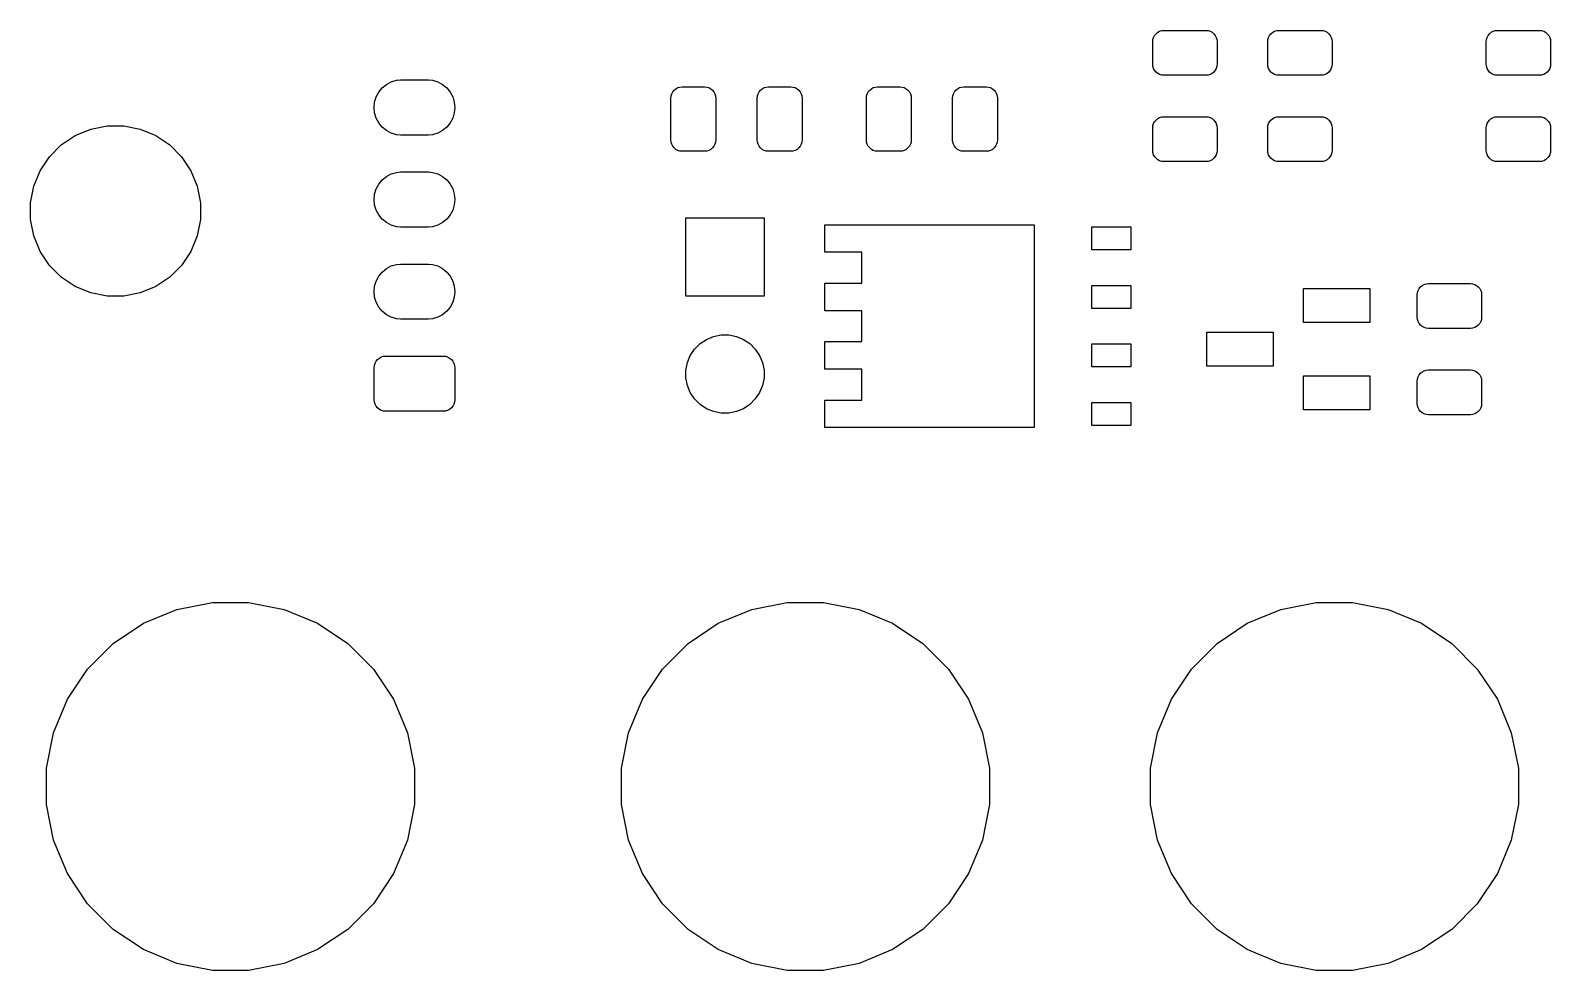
# Model space of a CAD drawing. Extents: x 1.99 to 6.84, y -5.26 to -1.59.
# Drawn here: x 1.994 to 3.295, y -2.421 to -1.617 of the extents above; entities that cross this region are included whole.
import ezdxf

# ---------------------------------------------------------------- set-up
doc = ezdxf.new("R2010")
doc.units = 0
doc.header["$MEASUREMENT"] = 0
doc.layers.add('BLACK', color=7, linetype='CONTINUOUS')

msp = doc.modelspace()

# ---------------------------------------------------------------- linework, layer by layer
at = {"layer": 'BLACK', "linetype": 'CONTINUOUS'}
for p, q in [((2.95472, -1.62672), (2.95491, -1.62485)), ((2.95491, -1.62485), (2.95545, -1.62305)), ((2.95545, -1.62305), (2.95634, -1.62139)), ((2.95634, -1.62139), (2.95754, -1.61994)), ((2.95754, -1.61994), (2.95899, -1.61874)), ((2.95899, -1.61874), (2.96065, -1.61786)), ((2.96065, -1.61786), (2.96245, -1.61731)), ((2.96245, -1.61731), (2.96432, -1.61713)), ((2.96432, -1.61713), (3.00025, -1.61713)), ((3.00025, -1.61713), (3.00212, -1.61731)), ((3.00212, -1.61731), (3.00392, -1.61786)), ((3.00392, -1.61786), (3.00558, -1.61874)), ((3.00558, -1.61874), (3.00703, -1.61994)), ((3.00703, -1.61994), (3.00823, -1.62139)), ((3.00823, -1.62139), (3.00911, -1.62305)), ((3.00911, -1.62305), (3.00966, -1.62485)), ((3.00966, -1.62485), (3.00984, -1.62672)), ((3.05315, -1.62672), (3.05333, -1.62485)), ((3.05333, -1.62485), (3.05388, -1.62305)), ((3.05388, -1.62305), (3.05477, -1.62139)), ((3.05477, -1.62139), (3.05596, -1.61994)), ((3.05596, -1.61994), (3.05741, -1.61874)), ((3.05741, -1.61874), (3.05907, -1.61786)), ((3.05907, -1.61786), (3.06087, -1.61731)), ((3.06087, -1.61731), (3.06275, -1.61713)), ((3.06275, -1.61713), (3.09867, -1.61713)), ((3.09867, -1.61713), (3.10054, -1.61731)), ((3.10054, -1.61731), (3.10234, -1.61786)), ((3.10234, -1.61786), (3.104, -1.61874)), ((3.104, -1.61874), (3.10546, -1.61994)), ((3.10546, -1.61994), (3.10665, -1.62139)), ((3.10665, -1.62139), (3.10754, -1.62305)), ((3.10754, -1.62305), (3.10808, -1.62485)), ((3.10808, -1.62485), (3.10827, -1.62672)), ((3.24016, -1.62672), (3.24034, -1.62485)), ((3.24034, -1.62485), (3.24089, -1.62305)), ((3.24089, -1.62305), (3.24177, -1.62139)), ((3.24177, -1.62139), (3.24297, -1.61994)), ((3.24297, -1.61994), (3.24442, -1.61874)), ((3.24442, -1.61874), (3.24608, -1.61786)), ((3.24608, -1.61786), (3.24788, -1.61731)), ((3.24788, -1.61731), (3.24975, -1.61713)), ((3.24975, -1.61713), (3.28568, -1.61713)), ((3.28568, -1.61713), (3.28755, -1.61731)), ((3.28755, -1.61731), (3.28935, -1.61786)), ((3.28935, -1.61786), (3.29101, -1.61874)), ((3.29101, -1.61874), (3.29246, -1.61994)), ((3.29246, -1.61994), (3.29366, -1.62139)), ((3.29366, -1.62139), (3.29455, -1.62305)), ((3.29455, -1.62305), (3.29509, -1.62485)), ((3.29509, -1.62485), (3.29528, -1.62672)), ((2.95472, -1.64592), (2.95472, -1.62672)), ((3.00984, -1.62672), (3.00984, -1.64592)), ((3.05315, -1.64592), (3.05315, -1.62672)), ((3.10827, -1.62672), (3.10827, -1.64592)), ((3.24016, -1.64592), (3.24016, -1.62672)), ((3.29528, -1.62672), (3.29528, -1.64592)), ((2.95491, -1.64779), (2.95472, -1.64592)), ((2.95545, -1.64959), (2.95491, -1.64779)), ((2.95634, -1.65125), (2.95545, -1.64959)), ((2.95754, -1.6527), (2.95634, -1.65125)), ((3.00823, -1.65125), (3.00703, -1.6527)), ((3.00911, -1.64959), (3.00823, -1.65125)), ((3.00966, -1.64779), (3.00911, -1.64959)), ((3.00984, -1.64592), (3.00966, -1.64779)), ((3.05333, -1.64779), (3.05315, -1.64592)), ((3.05388, -1.64959), (3.05333, -1.64779)), ((3.05477, -1.65125), (3.05388, -1.64959)), ((3.05596, -1.6527), (3.05477, -1.65125)), ((3.10665, -1.65125), (3.10546, -1.6527)), ((3.10754, -1.64959), (3.10665, -1.65125)), ((3.10808, -1.64779), (3.10754, -1.64959)), ((3.10827, -1.64592), (3.10808, -1.64779)), ((3.24034, -1.64779), (3.24016, -1.64592)), ((3.24089, -1.64959), (3.24034, -1.64779)), ((3.24177, -1.65125), (3.24089, -1.64959)), ((3.24297, -1.6527), (3.24177, -1.65125)), ((3.29366, -1.65125), (3.29246, -1.6527)), ((3.29455, -1.64959), (3.29366, -1.65125)), ((3.29509, -1.64779), (3.29455, -1.64959)), ((3.29528, -1.64592), (3.29509, -1.64779)), ((2.29522, -1.66629), (2.29882, -1.66333)), ((2.29882, -1.66333), (2.30292, -1.66114)), ((2.30292, -1.66114), (2.30738, -1.65979)), ((2.30738, -1.65979), (2.31085, -1.65945)), ((2.31085, -1.65945), (2.33482, -1.65945)), ((2.33482, -1.65945), (2.33829, -1.65979)), ((2.33829, -1.65979), (2.34274, -1.66114)), ((2.34274, -1.66114), (2.34685, -1.66333)), ((2.34685, -1.66333), (2.35045, -1.66629)), ((2.55005, -1.66554), (2.55192, -1.66535)), ((2.55192, -1.66535), (2.57111, -1.66535)), ((2.57111, -1.66535), (2.57298, -1.66554)), ((2.62387, -1.66554), (2.62574, -1.66535)), ((2.62574, -1.66535), (2.64493, -1.66535)), ((2.64493, -1.66535), (2.6468, -1.66554)), ((2.71737, -1.66554), (2.71924, -1.66535)), ((2.71924, -1.66535), (2.73844, -1.66535)), ((2.73844, -1.66535), (2.74031, -1.66554)), ((2.79119, -1.66554), (2.79306, -1.66535)), ((2.79306, -1.66535), (2.81225, -1.66535)), ((2.81225, -1.66535), (2.81413, -1.66554)), ((2.95899, -1.65389), (2.95754, -1.6527)), ((2.96065, -1.65478), (2.95899, -1.65389)), ((2.96245, -1.65533), (2.96065, -1.65478)), ((2.96432, -1.65551), (2.96245, -1.65533)), ((3.00025, -1.65551), (2.96432, -1.65551)), ((3.00212, -1.65533), (3.00025, -1.65551)), ((3.00392, -1.65478), (3.00212, -1.65533)), ((3.00558, -1.65389), (3.00392, -1.65478)), ((3.00703, -1.6527), (3.00558, -1.65389)), ((3.05741, -1.65389), (3.05596, -1.6527)), ((3.05907, -1.65478), (3.05741, -1.65389)), ((3.06087, -1.65533), (3.05907, -1.65478)), ((3.06275, -1.65551), (3.06087, -1.65533)), ((3.09867, -1.65551), (3.06275, -1.65551)), ((3.10054, -1.65533), (3.09867, -1.65551)), ((3.10234, -1.65478), (3.10054, -1.65533)), ((3.104, -1.65389), (3.10234, -1.65478)), ((3.10546, -1.6527), (3.104, -1.65389)), ((3.24442, -1.65389), (3.24297, -1.6527)), ((3.24608, -1.65478), (3.24442, -1.65389)), ((3.24788, -1.65533), (3.24608, -1.65478)), ((3.24975, -1.65551), (3.24788, -1.65533)), ((3.28568, -1.65551), (3.24975, -1.65551)), ((3.28755, -1.65533), (3.28568, -1.65551)), ((3.28935, -1.65478), (3.28755, -1.65533)), ((3.29101, -1.65389), (3.28935, -1.65478)), ((3.29246, -1.6527), (3.29101, -1.65389)), ((2.28827, -1.68307), (2.28873, -1.67844)), ((2.28873, -1.67844), (2.29008, -1.67399)), ((2.29008, -1.67399), (2.29227, -1.66988)), ((2.29227, -1.66988), (2.29522, -1.66629)), ((2.35045, -1.66629), (2.3534, -1.66988)), ((2.3534, -1.66988), (2.35559, -1.67399)), ((2.35559, -1.67399), (2.35694, -1.67844)), ((2.35694, -1.67844), (2.3574, -1.68307)), ((2.54232, -1.67495), (2.54251, -1.67308)), ((2.54232, -1.71088), (2.54232, -1.67495)), ((2.54251, -1.67308), (2.54305, -1.67128)), ((2.54305, -1.67128), (2.54394, -1.66962)), ((2.54394, -1.66962), (2.54513, -1.66817)), ((2.54513, -1.66817), (2.54659, -1.66697)), ((2.54659, -1.66697), (2.54825, -1.66608)), ((2.54825, -1.66608), (2.55005, -1.66554)), ((2.57298, -1.66554), (2.57478, -1.66608)), ((2.57478, -1.66608), (2.57644, -1.66697)), ((2.57644, -1.66697), (2.5779, -1.66817)), ((2.5779, -1.66817), (2.57909, -1.66962)), ((2.57909, -1.66962), (2.57998, -1.67128)), ((2.57998, -1.67128), (2.58052, -1.67308)), ((2.58052, -1.67308), (2.58071, -1.67495)), ((2.58071, -1.67495), (2.58071, -1.71088)), ((2.61614, -1.67495), (2.61633, -1.67308)), ((2.61614, -1.71088), (2.61614, -1.67495)), ((2.61633, -1.67308), (2.61687, -1.67128)), ((2.61687, -1.67128), (2.61776, -1.66962)), ((2.61776, -1.66962), (2.61895, -1.66817)), ((2.61895, -1.66817), (2.62041, -1.66697)), ((2.62041, -1.66697), (2.62207, -1.66608)), ((2.62207, -1.66608), (2.62387, -1.66554)), ((2.6468, -1.66554), (2.6486, -1.66608)), ((2.6486, -1.66608), (2.65026, -1.66697)), ((2.65026, -1.66697), (2.65172, -1.66817)), ((2.65172, -1.66817), (2.65291, -1.66962)), ((2.65291, -1.66962), (2.6538, -1.67128)), ((2.6538, -1.67128), (2.65434, -1.67308)), ((2.65434, -1.67308), (2.65453, -1.67495)), ((2.65453, -1.67495), (2.65453, -1.71088)), ((2.70965, -1.67495), (2.70983, -1.67308)), ((2.70965, -1.71088), (2.70965, -1.67495)), ((2.70983, -1.67308), (2.71038, -1.67128)), ((2.71038, -1.67128), (2.71126, -1.66962)), ((2.71126, -1.66962), (2.71246, -1.66817)), ((2.71246, -1.66817), (2.71391, -1.66697)), ((2.71391, -1.66697), (2.71557, -1.66608)), ((2.71557, -1.66608), (2.71737, -1.66554)), ((2.74031, -1.66554), (2.74211, -1.66608)), ((2.74211, -1.66608), (2.74377, -1.66697)), ((2.74377, -1.66697), (2.74522, -1.66817)), ((2.74522, -1.66817), (2.74641, -1.66962)), ((2.74641, -1.66962), (2.7473, -1.67128)), ((2.7473, -1.67128), (2.74785, -1.67308)), ((2.74785, -1.67308), (2.74803, -1.67495)), ((2.74803, -1.67495), (2.74803, -1.71088)), ((2.78346, -1.67495), (2.78365, -1.67308)), ((2.78346, -1.71088), (2.78346, -1.67495)), ((2.78365, -1.67308), (2.7842, -1.67128)), ((2.7842, -1.67128), (2.78508, -1.66962)), ((2.78508, -1.66962), (2.78628, -1.66817)), ((2.78628, -1.66817), (2.78773, -1.66697)), ((2.78773, -1.66697), (2.78939, -1.66608)), ((2.78939, -1.66608), (2.79119, -1.66554)), ((2.81413, -1.66554), (2.81593, -1.66608)), ((2.81593, -1.66608), (2.81759, -1.66697)), ((2.81759, -1.66697), (2.81904, -1.66817)), ((2.81904, -1.66817), (2.82023, -1.66962)), ((2.82023, -1.66962), (2.82112, -1.67128)), ((2.82112, -1.67128), (2.82167, -1.67308)), ((2.82167, -1.67308), (2.82185, -1.67495)), ((2.82185, -1.67495), (2.82185, -1.71088)), ((2.28873, -1.6877), (2.28827, -1.68307)), ((2.29008, -1.69215), (2.28873, -1.6877)), ((2.35694, -1.6877), (2.35559, -1.69215)), ((2.3574, -1.68307), (2.35694, -1.6877)), ((2.96065, -1.69168), (2.96245, -1.69113)), ((2.96245, -1.69113), (2.96432, -1.69094)), ((2.96432, -1.69094), (3.00025, -1.69094)), ((3.00025, -1.69094), (3.00212, -1.69113)), ((3.00212, -1.69113), (3.00392, -1.69168)), ((3.05907, -1.69168), (3.06087, -1.69113)), ((3.06087, -1.69113), (3.06275, -1.69094)), ((3.06275, -1.69094), (3.09867, -1.69094)), ((3.09867, -1.69094), (3.10054, -1.69113)), ((3.10054, -1.69113), (3.10234, -1.69168)), ((3.24608, -1.69168), (3.24788, -1.69113)), ((3.24788, -1.69113), (3.24975, -1.69094)), ((3.24975, -1.69094), (3.28568, -1.69094)), ((3.28568, -1.69094), (3.28755, -1.69113)), ((3.28755, -1.69113), (3.28935, -1.69168)), ((2.03243, -1.70711), (2.04568, -1.70162)), ((2.04568, -1.70162), (2.05976, -1.69882)), ((2.05976, -1.69882), (2.0741, -1.69882)), ((2.0741, -1.69882), (2.08817, -1.70162)), ((2.08817, -1.70162), (2.10143, -1.70711)), ((2.29227, -1.69626), (2.29008, -1.69215)), ((2.29522, -1.69985), (2.29227, -1.69626)), ((2.29882, -1.70281), (2.29522, -1.69985)), ((2.30292, -1.705), (2.29882, -1.70281)), ((2.34685, -1.70281), (2.34274, -1.705)), ((2.35045, -1.69985), (2.34685, -1.70281)), ((2.3534, -1.69626), (2.35045, -1.69985)), ((2.35559, -1.69215), (2.3534, -1.69626)), ((2.95472, -1.70054), (2.95491, -1.69867)), ((2.95472, -1.71973), (2.95472, -1.70054)), ((2.95491, -1.69867), (2.95545, -1.69687)), ((2.95545, -1.69687), (2.95634, -1.69521)), ((2.95634, -1.69521), (2.95754, -1.69376)), ((2.95754, -1.69376), (2.95899, -1.69256)), ((2.95899, -1.69256), (2.96065, -1.69168)), ((3.00392, -1.69168), (3.00558, -1.69256)), ((3.00558, -1.69256), (3.00703, -1.69376)), ((3.00703, -1.69376), (3.00823, -1.69521)), ((3.00823, -1.69521), (3.00911, -1.69687)), ((3.00911, -1.69687), (3.00966, -1.69867)), ((3.00966, -1.69867), (3.00984, -1.70054)), ((3.00984, -1.70054), (3.00984, -1.71973)), ((3.05315, -1.70054), (3.05333, -1.69867)), ((3.05315, -1.71973), (3.05315, -1.70054)), ((3.05333, -1.69867), (3.05388, -1.69687)), ((3.05388, -1.69687), (3.05477, -1.69521)), ((3.05477, -1.69521), (3.05596, -1.69376)), ((3.05596, -1.69376), (3.05741, -1.69256)), ((3.05741, -1.69256), (3.05907, -1.69168)), ((3.10234, -1.69168), (3.104, -1.69256)), ((3.104, -1.69256), (3.10546, -1.69376)), ((3.10546, -1.69376), (3.10665, -1.69521)), ((3.10665, -1.69521), (3.10754, -1.69687)), ((3.10754, -1.69687), (3.10808, -1.69867)), ((3.10808, -1.69867), (3.10827, -1.70054)), ((3.10827, -1.70054), (3.10827, -1.71973)), ((3.24016, -1.70054), (3.24034, -1.69867)), ((3.24016, -1.71973), (3.24016, -1.70054)), ((3.24034, -1.69867), (3.24089, -1.69687)), ((3.24089, -1.69687), (3.24177, -1.69521)), ((3.24177, -1.69521), (3.24297, -1.69376)), ((3.24297, -1.69376), (3.24442, -1.69256)), ((3.24442, -1.69256), (3.24608, -1.69168)), ((3.28935, -1.69168), (3.29101, -1.69256)), ((3.29101, -1.69256), (3.29246, -1.69376)), ((3.29246, -1.69376), (3.29366, -1.69521)), ((3.29366, -1.69521), (3.29455, -1.69687)), ((3.29455, -1.69687), (3.29509, -1.69867)), ((3.29509, -1.69867), (3.29528, -1.70054)), ((3.29528, -1.70054), (3.29528, -1.71973)), ((2.01035, -1.72522), (2.0205, -1.71508)), ((2.0205, -1.71508), (2.03243, -1.70711)), ((2.10143, -1.70711), (2.11336, -1.71508)), ((2.11336, -1.71508), (2.1235, -1.72522)), ((2.30738, -1.70635), (2.30292, -1.705)), ((2.31085, -1.70669), (2.30738, -1.70635)), ((2.33482, -1.70669), (2.31085, -1.70669)), ((2.33829, -1.70635), (2.33482, -1.70669)), ((2.34274, -1.705), (2.33829, -1.70635)), ((2.54251, -1.71275), (2.54232, -1.71088)), ((2.54305, -1.71455), (2.54251, -1.71275)), ((2.54394, -1.71621), (2.54305, -1.71455)), ((2.54513, -1.71766), (2.54394, -1.71621)), ((2.57909, -1.71621), (2.5779, -1.71766)), ((2.57998, -1.71455), (2.57909, -1.71621)), ((2.58052, -1.71275), (2.57998, -1.71455)), ((2.58071, -1.71088), (2.58052, -1.71275)), ((2.61633, -1.71275), (2.61614, -1.71088)), ((2.61687, -1.71455), (2.61633, -1.71275)), ((2.61776, -1.71621), (2.61687, -1.71455)), ((2.61895, -1.71766), (2.61776, -1.71621)), ((2.65291, -1.71621), (2.65172, -1.71766)), ((2.6538, -1.71455), (2.65291, -1.71621)), ((2.65434, -1.71275), (2.6538, -1.71455)), ((2.65453, -1.71088), (2.65434, -1.71275)), ((2.70983, -1.71275), (2.70965, -1.71088)), ((2.71038, -1.71455), (2.70983, -1.71275)), ((2.71126, -1.71621), (2.71038, -1.71455)), ((2.71246, -1.71766), (2.71126, -1.71621)), ((2.74641, -1.71621), (2.74522, -1.71766)), ((2.7473, -1.71455), (2.74641, -1.71621)), ((2.74785, -1.71275), (2.7473, -1.71455)), ((2.74803, -1.71088), (2.74785, -1.71275)), ((2.78365, -1.71275), (2.78346, -1.71088)), ((2.7842, -1.71455), (2.78365, -1.71275)), ((2.78508, -1.71621), (2.7842, -1.71455)), ((2.78628, -1.71766), (2.78508, -1.71621)), ((2.82023, -1.71621), (2.81904, -1.71766)), ((2.82112, -1.71455), (2.82023, -1.71621)), ((2.82167, -1.71275), (2.82112, -1.71455)), ((2.82185, -1.71088), (2.82167, -1.71275)), ((2.00238, -1.73715), (2.01035, -1.72522)), ((2.1235, -1.72522), (2.13147, -1.73715)), ((2.54659, -1.71886), (2.54513, -1.71766)), ((2.54825, -1.71974), (2.54659, -1.71886)), ((2.55005, -1.72029), (2.54825, -1.71974)), ((2.55192, -1.72047), (2.55005, -1.72029)), ((2.57111, -1.72047), (2.55192, -1.72047)), ((2.57298, -1.72029), (2.57111, -1.72047)), ((2.57478, -1.71974), (2.57298, -1.72029)), ((2.57644, -1.71886), (2.57478, -1.71974)), ((2.5779, -1.71766), (2.57644, -1.71886)), ((2.62041, -1.71886), (2.61895, -1.71766)), ((2.62207, -1.71974), (2.62041, -1.71886)), ((2.62387, -1.72029), (2.62207, -1.71974)), ((2.62574, -1.72047), (2.62387, -1.72029)), ((2.64493, -1.72047), (2.62574, -1.72047)), ((2.6468, -1.72029), (2.64493, -1.72047)), ((2.6486, -1.71974), (2.6468, -1.72029)), ((2.65026, -1.71886), (2.6486, -1.71974)), ((2.65172, -1.71766), (2.65026, -1.71886)), ((2.71391, -1.71886), (2.71246, -1.71766)), ((2.71557, -1.71974), (2.71391, -1.71886)), ((2.71737, -1.72029), (2.71557, -1.71974)), ((2.71924, -1.72047), (2.71737, -1.72029)), ((2.73844, -1.72047), (2.71924, -1.72047)), ((2.74031, -1.72029), (2.73844, -1.72047)), ((2.74211, -1.71974), (2.74031, -1.72029)), ((2.74377, -1.71886), (2.74211, -1.71974)), ((2.74522, -1.71766), (2.74377, -1.71886)), ((2.78773, -1.71886), (2.78628, -1.71766)), ((2.78939, -1.71974), (2.78773, -1.71886)), ((2.79119, -1.72029), (2.78939, -1.71974)), ((2.79306, -1.72047), (2.79119, -1.72029)), ((2.81225, -1.72047), (2.79306, -1.72047)), ((2.81413, -1.72029), (2.81225, -1.72047)), ((2.81593, -1.71974), (2.81413, -1.72029)), ((2.81759, -1.71886), (2.81593, -1.71974)), ((2.81904, -1.71766), (2.81759, -1.71886)), ((2.95491, -1.72161), (2.95472, -1.71973)), ((2.95545, -1.72341), (2.95491, -1.72161)), ((2.95634, -1.72507), (2.95545, -1.72341)), ((2.95754, -1.72652), (2.95634, -1.72507)), ((2.95899, -1.72771), (2.95754, -1.72652)), ((2.96065, -1.7286), (2.95899, -1.72771)), ((2.96245, -1.72915), (2.96065, -1.7286)), ((2.96432, -1.72933), (2.96245, -1.72915)), ((3.00025, -1.72933), (2.96432, -1.72933)), ((3.00212, -1.72915), (3.00025, -1.72933)), ((3.00392, -1.7286), (3.00212, -1.72915)), ((3.00558, -1.72771), (3.00392, -1.7286)), ((3.00703, -1.72652), (3.00558, -1.72771)), ((3.00823, -1.72507), (3.00703, -1.72652)), ((3.00911, -1.72341), (3.00823, -1.72507)), ((3.00966, -1.72161), (3.00911, -1.72341)), ((3.00984, -1.71973), (3.00966, -1.72161)), ((3.05333, -1.72161), (3.05315, -1.71973)), ((3.05388, -1.72341), (3.05333, -1.72161)), ((3.05477, -1.72507), (3.05388, -1.72341)), ((3.05596, -1.72652), (3.05477, -1.72507)), ((3.05741, -1.72771), (3.05596, -1.72652)), ((3.05907, -1.7286), (3.05741, -1.72771)), ((3.06087, -1.72915), (3.05907, -1.7286)), ((3.06275, -1.72933), (3.06087, -1.72915)), ((3.09867, -1.72933), (3.06275, -1.72933)), ((3.10054, -1.72915), (3.09867, -1.72933)), ((3.10234, -1.7286), (3.10054, -1.72915)), ((3.104, -1.72771), (3.10234, -1.7286)), ((3.10546, -1.72652), (3.104, -1.72771)), ((3.10665, -1.72507), (3.10546, -1.72652)), ((3.10754, -1.72341), (3.10665, -1.72507)), ((3.10808, -1.72161), (3.10754, -1.72341)), ((3.10827, -1.71973), (3.10808, -1.72161)), ((3.24034, -1.72161), (3.24016, -1.71973)), ((3.24089, -1.72341), (3.24034, -1.72161)), ((3.24177, -1.72507), (3.24089, -1.72341)), ((3.24297, -1.72652), (3.24177, -1.72507)), ((3.24442, -1.72771), (3.24297, -1.72652)), ((3.24608, -1.7286), (3.24442, -1.72771)), ((3.24788, -1.72915), (3.24608, -1.7286)), ((3.24975, -1.72933), (3.24788, -1.72915)), ((3.28568, -1.72933), (3.24975, -1.72933)), ((3.28755, -1.72915), (3.28568, -1.72933)), ((3.28935, -1.7286), (3.28755, -1.72915)), ((3.29101, -1.72771), (3.28935, -1.7286)), ((3.29246, -1.72652), (3.29101, -1.72771)), ((3.29366, -1.72507), (3.29246, -1.72652)), ((3.29455, -1.72341), (3.29366, -1.72507)), ((3.29509, -1.72161), (3.29455, -1.72341)), ((3.29528, -1.71973), (3.29509, -1.72161)), ((1.99689, -1.75041), (2.00238, -1.73715)), ((2.13147, -1.73715), (2.13696, -1.75041)), ((2.29522, -1.74503), (2.29882, -1.74207)), ((2.29882, -1.74207), (2.30292, -1.73988)), ((2.30292, -1.73988), (2.30738, -1.73853)), ((2.30738, -1.73853), (2.31085, -1.73819)), ((2.31085, -1.73819), (2.33482, -1.73819)), ((2.33482, -1.73819), (2.33829, -1.73853)), ((2.33829, -1.73853), (2.34274, -1.73988)), ((2.34274, -1.73988), (2.34685, -1.74207)), ((2.34685, -1.74207), (2.35045, -1.74503)), ((1.99409, -1.76448), (1.99689, -1.75041)), ((2.13696, -1.75041), (2.13976, -1.76448)), ((2.28873, -1.75718), (2.29008, -1.75273)), ((2.29008, -1.75273), (2.29227, -1.74862)), ((2.29227, -1.74862), (2.29522, -1.74503)), ((2.35045, -1.74503), (2.3534, -1.74862)), ((2.3534, -1.74862), (2.35559, -1.75273)), ((2.35559, -1.75273), (2.35694, -1.75718)), ((1.99409, -1.77883), (1.99409, -1.76448)), ((2.13976, -1.76448), (2.13976, -1.77883)), ((2.28827, -1.76181), (2.28873, -1.75718)), ((2.28873, -1.76644), (2.28827, -1.76181)), ((2.29008, -1.77089), (2.28873, -1.76644)), ((2.35694, -1.76644), (2.35559, -1.77089)), ((2.35694, -1.75718), (2.3574, -1.76181)), ((2.3574, -1.76181), (2.35694, -1.76644)), ((1.99689, -1.7929), (1.99409, -1.77883)), ((2.13976, -1.77883), (2.13696, -1.7929)), ((2.29227, -1.775), (2.29008, -1.77089)), ((2.29522, -1.7786), (2.29227, -1.775)), ((2.29882, -1.78155), (2.29522, -1.7786)), ((2.30292, -1.78374), (2.29882, -1.78155)), ((2.34685, -1.78155), (2.34274, -1.78374)), ((2.35045, -1.7786), (2.34685, -1.78155)), ((2.3534, -1.775), (2.35045, -1.7786)), ((2.35559, -1.77089), (2.3534, -1.775)), ((2.55512, -1.84449), (2.55512, -1.77756)), ((2.55512, -1.77756), (2.62205, -1.77756)), ((2.62205, -1.77756), (2.62205, -1.84449)), ((2.00238, -1.80615), (1.99689, -1.7929)), ((2.13696, -1.7929), (2.13147, -1.80615)), ((2.30738, -1.78509), (2.30292, -1.78374)), ((2.31085, -1.78543), (2.30738, -1.78509)), ((2.33482, -1.78543), (2.31085, -1.78543)), ((2.33829, -1.78509), (2.33482, -1.78543)), ((2.34274, -1.78374), (2.33829, -1.78509)), ((2.67421, -1.80689), (2.67421, -1.78327)), ((2.67421, -1.78327), (2.85335, -1.78327)), ((2.85335, -1.78327), (2.85335, -1.95689)), ((2.90256, -1.80492), (2.90256, -1.78524)), ((2.90256, -1.78524), (2.93602, -1.78524)), ((2.93602, -1.78524), (2.93602, -1.80492)), ((2.01035, -1.81808), (2.00238, -1.80615)), ((2.13147, -1.80615), (2.1235, -1.81808)), ((2.70571, -1.80689), (2.67421, -1.80689)), ((2.70571, -1.83327), (2.70571, -1.80689)), ((2.93602, -1.80492), (2.90256, -1.80492)), ((2.0205, -1.82823), (2.01035, -1.81808)), ((2.1235, -1.81808), (2.11336, -1.82823)), ((2.29522, -1.82377), (2.29882, -1.82082)), ((2.29882, -1.82082), (2.30292, -1.81862)), ((2.30292, -1.81862), (2.30738, -1.81727)), ((2.30738, -1.81727), (2.31085, -1.81693)), ((2.31085, -1.81693), (2.33482, -1.81693)), ((2.33482, -1.81693), (2.33829, -1.81727)), ((2.33829, -1.81727), (2.34274, -1.81862)), ((2.34274, -1.81862), (2.34685, -1.82082)), ((2.34685, -1.82082), (2.35045, -1.82377)), ((2.03243, -1.8362), (2.0205, -1.82823)), ((2.11336, -1.82823), (2.10143, -1.8362)), ((2.28873, -1.83592), (2.29008, -1.83147)), ((2.29008, -1.83147), (2.29227, -1.82736)), ((2.29227, -1.82736), (2.29522, -1.82377)), ((2.35045, -1.82377), (2.3534, -1.82736)), ((2.3534, -1.82736), (2.35559, -1.83147)), ((2.35559, -1.83147), (2.35694, -1.83592)), ((2.67421, -1.85689), (2.67421, -1.83327)), ((2.67421, -1.83327), (2.70571, -1.83327)), ((3.18537, -1.83528), (3.18703, -1.83439)), ((3.18703, -1.83439), (3.18883, -1.83385)), ((3.18883, -1.83385), (3.1907, -1.83366)), ((3.1907, -1.83366), (3.22662, -1.83366)), ((3.22662, -1.83366), (3.2285, -1.83385)), ((3.2285, -1.83385), (3.2303, -1.83439)), ((3.2303, -1.83439), (3.23196, -1.83528)), ((2.04568, -1.84169), (2.03243, -1.8362)), ((2.05976, -1.84449), (2.04568, -1.84169)), ((2.0741, -1.84449), (2.05976, -1.84449)), ((2.08817, -1.84169), (2.0741, -1.84449)), ((2.10143, -1.8362), (2.08817, -1.84169)), ((2.28827, -1.84055), (2.28873, -1.83592)), ((2.28873, -1.84518), (2.28827, -1.84055)), ((2.29008, -1.84963), (2.28873, -1.84518)), ((2.35694, -1.84518), (2.35559, -1.84963)), ((2.35694, -1.83592), (2.3574, -1.84055)), ((2.3574, -1.84055), (2.35694, -1.84518)), ((2.62205, -1.84449), (2.55512, -1.84449)), ((2.90256, -1.85492), (2.90256, -1.83524)), ((2.90256, -1.83524), (2.93602, -1.83524)), ((2.93602, -1.83524), (2.93602, -1.85492)), ((3.08386, -1.86693), (3.08386, -1.8378)), ((3.08386, -1.8378), (3.14055, -1.8378)), ((3.14055, -1.8378), (3.14055, -1.86693)), ((3.1811, -1.84326), (3.18129, -1.84139)), ((3.1811, -1.86245), (3.1811, -1.84326)), ((3.18129, -1.84139), (3.18183, -1.83959)), ((3.18183, -1.83959), (3.18272, -1.83793)), ((3.18272, -1.83793), (3.18391, -1.83647)), ((3.18391, -1.83647), (3.18537, -1.83528)), ((3.23196, -1.83528), (3.23341, -1.83647)), ((3.23341, -1.83647), (3.2346, -1.83793)), ((3.2346, -1.83793), (3.23549, -1.83959)), ((3.23549, -1.83959), (3.23604, -1.84139)), ((3.23604, -1.84139), (3.23622, -1.84326)), ((3.23622, -1.84326), (3.23622, -1.86245)), ((2.29227, -1.85374), (2.29008, -1.84963)), ((2.29522, -1.85734), (2.29227, -1.85374)), ((2.29882, -1.86029), (2.29522, -1.85734)), ((2.30292, -1.86248), (2.29882, -1.86029)), ((2.34685, -1.86029), (2.34274, -1.86248)), ((2.35045, -1.85734), (2.34685, -1.86029)), ((2.3534, -1.85374), (2.35045, -1.85734)), ((2.35559, -1.84963), (2.3534, -1.85374)), ((2.70571, -1.85689), (2.67421, -1.85689)), ((2.70571, -1.88327), (2.70571, -1.85689)), ((2.93602, -1.85492), (2.90256, -1.85492)), ((2.30738, -1.86383), (2.30292, -1.86248)), ((2.31085, -1.86417), (2.30738, -1.86383)), ((2.33482, -1.86417), (2.31085, -1.86417)), ((2.33829, -1.86383), (2.33482, -1.86417)), ((2.34274, -1.86248), (2.33829, -1.86383)), ((3.14055, -1.86693), (3.08386, -1.86693)), ((3.18129, -1.86432), (3.1811, -1.86245)), ((3.18183, -1.86612), (3.18129, -1.86432)), ((3.18272, -1.86778), (3.18183, -1.86612)), ((3.18391, -1.86924), (3.18272, -1.86778)), ((3.18537, -1.87043), (3.18391, -1.86924)), ((3.18703, -1.87132), (3.18537, -1.87043)), ((3.18883, -1.87186), (3.18703, -1.87132)), ((3.1907, -1.87205), (3.18883, -1.87186)), ((3.22662, -1.87205), (3.1907, -1.87205)), ((3.2285, -1.87186), (3.22662, -1.87205)), ((3.2303, -1.87132), (3.2285, -1.87186)), ((3.23196, -1.87043), (3.2303, -1.87132)), ((3.23341, -1.86924), (3.23196, -1.87043)), ((3.2346, -1.86778), (3.23341, -1.86924)), ((3.23549, -1.86612), (3.2346, -1.86778)), ((3.23604, -1.86432), (3.23549, -1.86612)), ((3.23622, -1.86245), (3.23604, -1.86432)), ((2.56259, -1.88969), (2.56725, -1.88503)), ((2.56725, -1.88503), (2.57273, -1.88137)), ((2.57273, -1.88137), (2.57882, -1.87885)), ((2.57882, -1.87885), (2.58529, -1.87756)), ((2.58529, -1.87756), (2.59188, -1.87756)), ((2.59188, -1.87756), (2.59834, -1.87885)), ((2.59834, -1.87885), (2.60443, -1.88137)), ((2.60443, -1.88137), (2.60992, -1.88503)), ((2.60992, -1.88503), (2.61458, -1.88969)), ((2.67421, -1.90689), (2.67421, -1.88327)), ((2.67421, -1.88327), (2.70571, -1.88327)), ((2.90256, -1.90492), (2.90256, -1.88524)), ((2.90256, -1.88524), (2.93602, -1.88524)), ((2.93602, -1.88524), (2.93602, -1.90492)), ((3.00118, -1.90433), (3.00118, -1.8752)), ((3.00118, -1.8752), (3.05787, -1.8752)), ((3.05787, -1.8752), (3.05787, -1.90433)), ((2.29004, -1.90004), (2.29127, -1.89855)), ((2.29127, -1.89855), (2.29276, -1.89733)), ((2.29276, -1.89733), (2.29446, -1.89642)), ((2.29446, -1.89642), (2.29631, -1.89586)), ((2.29631, -1.89586), (2.29823, -1.89567)), ((2.29823, -1.89567), (2.34744, -1.89567)), ((2.34744, -1.89567), (2.34936, -1.89586)), ((2.34936, -1.89586), (2.35121, -1.89642)), ((2.35121, -1.89642), (2.35291, -1.89733)), ((2.35291, -1.89733), (2.3544, -1.89855)), ((2.3544, -1.89855), (2.35562, -1.90004)), ((2.5564, -1.90126), (2.55893, -1.89517)), ((2.55893, -1.89517), (2.56259, -1.88969)), ((2.61458, -1.88969), (2.61824, -1.89517)), ((2.61824, -1.89517), (2.62076, -1.90126)), ((2.28839, -1.90551), (2.28857, -1.90359)), ((2.28839, -1.93307), (2.28839, -1.90551)), ((2.28857, -1.90359), (2.28914, -1.90175)), ((2.28914, -1.90175), (2.29004, -1.90004)), ((2.35562, -1.90004), (2.35653, -1.90175)), ((2.35653, -1.90175), (2.35709, -1.90359)), ((2.35709, -1.90359), (2.35728, -1.90551)), ((2.35728, -1.90551), (2.35728, -1.93307)), ((2.55512, -1.90773), (2.5564, -1.90126)), ((2.55512, -1.91432), (2.55512, -1.90773)), ((2.62076, -1.90126), (2.62205, -1.90773)), ((2.62205, -1.90773), (2.62205, -1.91432)), ((2.70571, -1.90689), (2.67421, -1.90689)), ((2.70571, -1.93327), (2.70571, -1.90689)), ((2.93602, -1.90492), (2.90256, -1.90492)), ((3.05787, -1.90433), (3.00118, -1.90433)), ((3.08386, -1.94173), (3.08386, -1.9126)), ((3.08386, -1.9126), (3.14055, -1.9126)), ((3.14055, -1.9126), (3.14055, -1.94173)), ((3.18183, -1.9134), (3.18272, -1.91175)), ((3.18272, -1.91175), (3.18391, -1.91029)), ((3.18391, -1.91029), (3.18537, -1.9091)), ((3.18537, -1.9091), (3.18703, -1.90821)), ((3.18703, -1.90821), (3.18883, -1.90766)), ((3.18883, -1.90766), (3.1907, -1.90748)), ((3.1907, -1.90748), (3.22662, -1.90748)), ((3.22662, -1.90748), (3.2285, -1.90766)), ((3.2285, -1.90766), (3.2303, -1.90821)), ((3.2303, -1.90821), (3.23196, -1.9091)), ((3.23196, -1.9091), (3.23341, -1.91029)), ((3.23341, -1.91029), (3.2346, -1.91175)), ((3.2346, -1.91175), (3.23549, -1.9134)), ((2.5564, -1.92078), (2.55512, -1.91432)), ((2.55893, -1.92688), (2.5564, -1.92078)), ((2.62076, -1.92078), (2.61824, -1.92688)), ((2.62205, -1.91432), (2.62076, -1.92078)), ((3.1811, -1.91708), (3.18129, -1.9152)), ((3.1811, -1.93627), (3.1811, -1.91708)), ((3.18129, -1.9152), (3.18183, -1.9134)), ((3.23549, -1.9134), (3.23604, -1.9152)), ((3.23604, -1.9152), (3.23622, -1.91708)), ((3.23622, -1.91708), (3.23622, -1.93627)), ((2.28857, -1.93499), (2.28839, -1.93307)), ((2.28914, -1.93684), (2.28857, -1.93499)), ((2.29004, -1.93854), (2.28914, -1.93684)), ((2.29127, -1.94003), (2.29004, -1.93854)), ((2.35562, -1.93854), (2.3544, -1.94003)), ((2.35653, -1.93684), (2.35562, -1.93854)), ((2.35709, -1.93499), (2.35653, -1.93684)), ((2.35728, -1.93307), (2.35709, -1.93499)), ((2.56259, -1.93236), (2.55893, -1.92688)), ((2.56725, -1.93702), (2.56259, -1.93236)), ((2.57273, -1.94068), (2.56725, -1.93702)), ((2.60992, -1.93702), (2.60443, -1.94068)), ((2.61458, -1.93236), (2.60992, -1.93702)), ((2.61824, -1.92688), (2.61458, -1.93236)), ((2.67421, -1.95689), (2.67421, -1.93327)), ((2.67421, -1.93327), (2.70571, -1.93327)), ((2.90256, -1.95492), (2.90256, -1.93524)), ((2.90256, -1.93524), (2.93602, -1.93524)), ((2.93602, -1.93524), (2.93602, -1.95492)), ((3.18129, -1.93814), (3.1811, -1.93627)), ((3.18183, -1.93994), (3.18129, -1.93814)), ((3.23604, -1.93814), (3.23549, -1.93994)), ((3.23622, -1.93627), (3.23604, -1.93814)), ((2.29276, -1.94125), (2.29127, -1.94003)), ((2.29446, -1.94216), (2.29276, -1.94125)), ((2.29631, -1.94272), (2.29446, -1.94216)), ((2.29823, -1.94291), (2.29631, -1.94272)), ((2.34744, -1.94291), (2.29823, -1.94291)), ((2.34936, -1.94272), (2.34744, -1.94291)), ((2.35121, -1.94216), (2.34936, -1.94272)), ((2.35291, -1.94125), (2.35121, -1.94216)), ((2.3544, -1.94003), (2.35291, -1.94125)), ((2.57882, -1.9432), (2.57273, -1.94068)), ((2.58529, -1.94449), (2.57882, -1.9432)), ((2.59188, -1.94449), (2.58529, -1.94449)), ((2.59834, -1.9432), (2.59188, -1.94449)), ((2.60443, -1.94068), (2.59834, -1.9432)), ((3.14055, -1.94173), (3.08386, -1.94173)), ((3.18272, -1.9416), (3.18183, -1.93994)), ((3.18391, -1.94306), (3.18272, -1.9416)), ((3.18537, -1.94425), (3.18391, -1.94306)), ((3.18703, -1.94514), (3.18537, -1.94425)), ((3.18883, -1.94568), (3.18703, -1.94514)), ((3.1907, -1.94587), (3.18883, -1.94568)), ((3.22662, -1.94587), (3.1907, -1.94587)), ((3.2285, -1.94568), (3.22662, -1.94587)), ((3.2303, -1.94514), (3.2285, -1.94568)), ((3.23196, -1.94425), (3.2303, -1.94514)), ((3.23341, -1.94306), (3.23196, -1.94425)), ((3.2346, -1.9416), (3.23341, -1.94306)), ((3.23549, -1.93994), (3.2346, -1.9416)), ((2.85335, -1.95689), (2.67421, -1.95689)), ((2.93602, -1.95492), (2.90256, -1.95492)), ((2.11942, -2.11235), (2.14984, -2.1063)), ((2.14984, -2.1063), (2.18086, -2.1063)), ((2.18086, -2.1063), (2.21129, -2.11235)), ((2.61155, -2.11235), (2.64197, -2.1063)), ((2.64197, -2.1063), (2.67299, -2.1063)), ((2.67299, -2.1063), (2.70342, -2.11235)), ((3.0643, -2.11235), (3.09473, -2.1063)), ((3.09473, -2.1063), (3.12575, -2.1063)), ((3.12575, -2.1063), (3.15617, -2.11235)), ((2.09076, -2.12422), (2.11942, -2.11235)), ((2.21129, -2.11235), (2.23995, -2.12422)), ((2.58289, -2.12422), (2.61155, -2.11235)), ((2.70342, -2.11235), (2.73208, -2.12422)), ((3.03564, -2.12422), (3.0643, -2.11235)), ((3.15617, -2.11235), (3.18483, -2.12422)), ((2.06497, -2.14146), (2.09076, -2.12422)), ((2.23995, -2.12422), (2.26574, -2.14146)), ((2.55709, -2.14146), (2.58289, -2.12422)), ((2.73208, -2.12422), (2.75787, -2.14146)), ((3.00985, -2.14146), (3.03564, -2.12422)), ((3.18483, -2.12422), (3.21062, -2.14146)), ((2.04303, -2.16339), (2.06497, -2.14146)), ((2.26574, -2.14146), (2.28768, -2.16339)), ((2.53516, -2.16339), (2.55709, -2.14146)), ((2.75787, -2.14146), (2.7798, -2.16339)), ((2.98791, -2.16339), (3.00985, -2.14146)), ((3.21062, -2.14146), (3.23256, -2.16339)), ((2.0258, -2.18918), (2.04303, -2.16339)), ((2.28768, -2.16339), (2.30491, -2.18918)), ((2.51792, -2.18918), (2.53516, -2.16339)), ((2.7798, -2.16339), (2.79704, -2.18918)), ((2.97068, -2.18918), (2.98791, -2.16339)), ((3.23256, -2.16339), (3.24979, -2.18918)), ((2.01393, -2.21784), (2.0258, -2.18918)), ((2.30491, -2.18918), (2.31678, -2.21784)), ((2.50605, -2.21784), (2.51792, -2.18918)), ((2.79704, -2.18918), (2.80891, -2.21784)), ((2.95881, -2.21784), (2.97068, -2.18918)), ((3.24979, -2.18918), (3.26166, -2.21784)), ((2.00787, -2.24827), (2.01393, -2.21784)), ((2.31678, -2.21784), (2.32283, -2.24827)), ((2.5, -2.24827), (2.50605, -2.21784)), ((2.80891, -2.21784), (2.81496, -2.24827)), ((2.95276, -2.24827), (2.95881, -2.21784)), ((3.26166, -2.21784), (3.26772, -2.24827)), ((2.00787, -2.27929), (2.00787, -2.24827)), ((2.32283, -2.24827), (2.32283, -2.27929)), ((2.5, -2.27929), (2.5, -2.24827)), ((2.81496, -2.24827), (2.81496, -2.27929)), ((2.95276, -2.27929), (2.95276, -2.24827)), ((3.26772, -2.24827), (3.26772, -2.27929)), ((2.01393, -2.30971), (2.00787, -2.27929)), ((2.32283, -2.27929), (2.31678, -2.30971)), ((2.50605, -2.30971), (2.5, -2.27929)), ((2.81496, -2.27929), (2.80891, -2.30971)), ((2.95881, -2.30971), (2.95276, -2.27929)), ((3.26772, -2.27929), (3.26166, -2.30971)), ((2.0258, -2.33837), (2.01393, -2.30971)), ((2.31678, -2.30971), (2.30491, -2.33837)), ((2.51792, -2.33837), (2.50605, -2.30971)), ((2.80891, -2.30971), (2.79704, -2.33837)), ((2.97068, -2.33837), (2.95881, -2.30971)), ((3.26166, -2.30971), (3.24979, -2.33837)), ((2.04303, -2.36417), (2.0258, -2.33837)), ((2.30491, -2.33837), (2.28768, -2.36417)), ((2.53516, -2.36417), (2.51792, -2.33837)), ((2.79704, -2.33837), (2.7798, -2.36417)), ((2.98791, -2.36417), (2.97068, -2.33837)), ((3.24979, -2.33837), (3.23256, -2.36417)), ((2.06497, -2.3861), (2.04303, -2.36417)), ((2.28768, -2.36417), (2.26574, -2.3861)), ((2.55709, -2.3861), (2.53516, -2.36417)), ((2.7798, -2.36417), (2.75787, -2.3861)), ((3.00985, -2.3861), (2.98791, -2.36417)), ((3.23256, -2.36417), (3.21062, -2.3861)), ((2.09076, -2.40334), (2.06497, -2.3861)), ((2.26574, -2.3861), (2.23995, -2.40334)), ((2.58289, -2.40334), (2.55709, -2.3861)), ((2.75787, -2.3861), (2.73208, -2.40334)), ((3.03564, -2.40334), (3.00985, -2.3861)), ((3.21062, -2.3861), (3.18483, -2.40334)), ((2.11942, -2.41521), (2.09076, -2.40334)), ((2.23995, -2.40334), (2.21129, -2.41521)), ((2.61155, -2.41521), (2.58289, -2.40334)), ((2.73208, -2.40334), (2.70342, -2.41521)), ((3.0643, -2.41521), (3.03564, -2.40334)), ((3.18483, -2.40334), (3.15617, -2.41521)), ((2.14984, -2.42126), (2.11942, -2.41521)), ((2.21129, -2.41521), (2.18086, -2.42126)), ((2.64197, -2.42126), (2.61155, -2.41521)), ((2.70342, -2.41521), (2.67299, -2.42126)), ((3.09473, -2.42126), (3.0643, -2.41521)), ((3.15617, -2.41521), (3.12575, -2.42126)), ((2.18086, -2.42126), (2.14984, -2.42126)), ((2.67299, -2.42126), (2.64197, -2.42126)), ((3.12575, -2.42126), (3.09473, -2.42126))]:
    msp.add_line(p, q, dxfattribs=at)

doc.saveas('drawing.dxf')
